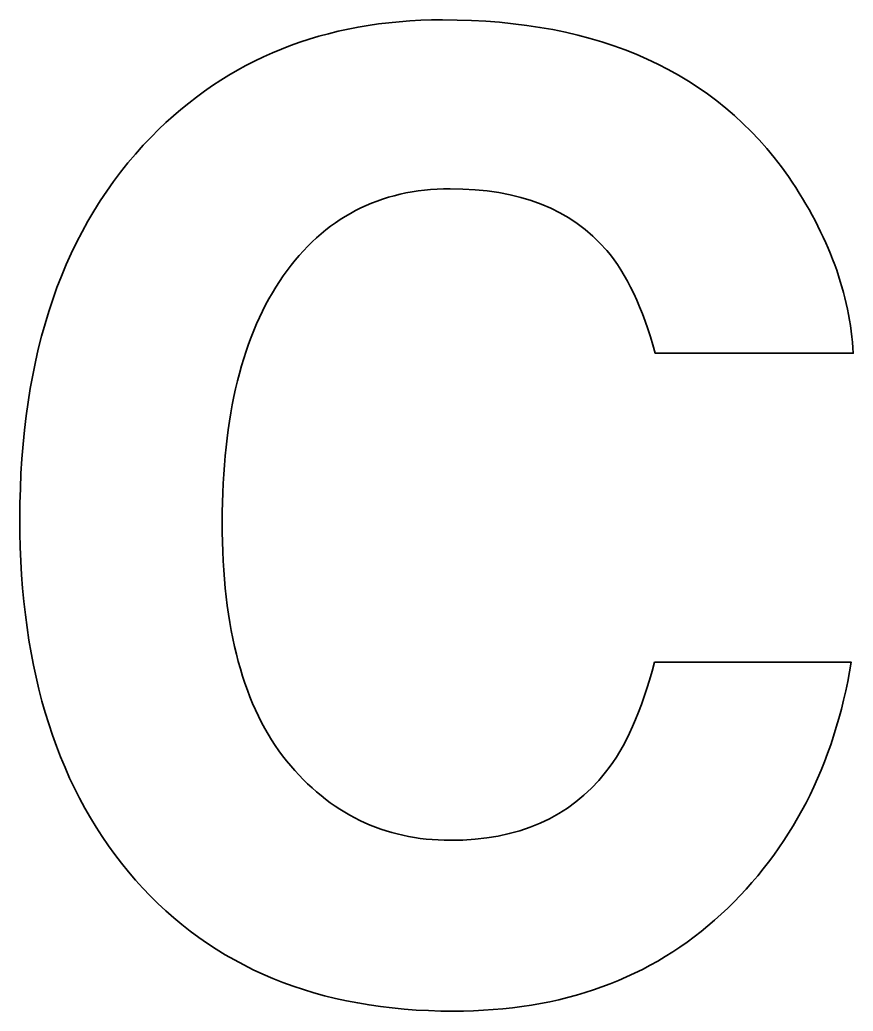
# Model space of a CAD drawing. Header units: inches. Extents: x 0 to 114, y 0 to 136.
import ezdxf

# ---------------------------------------------------------------- set-up
doc = ezdxf.new("R2010")
doc.units = ezdxf.units.IN
doc.header["$MEASUREMENT"] = 0
doc.layers.add('Layer 1', color=7, linetype='Continuous')

msp = doc.modelspace()

# ---------------------------------------------------------------- linework, layer by layer
at = {"layer": 'Layer 1', "color": 179, "lineweight": 35, "true_color": 0x231f20}
msp.add_open_spline([(18.06, 120.03), (28.53, 130.73), (41.85, 136.08), (58.02, 136.08), (79.66, 136.08), (95.48, 128.91), (105.49, 114.56), (111.01, 106.51), (113.98, 98.42), (114.39, 90.31), (114.39, 90.31), (87.22, 90.31), (87.22, 90.31), (85.5, 96.54), (83.28, 101.25), (80.57, 104.42), (75.73, 110.07), (68.56, 112.89), (59.06, 112.89), (49.38, 112.89), (41.75, 108.9), (36.16, 100.94), (30.57, 92.97), (27.78, 81.7), (27.78, 67.12), (27.78, 52.53), (30.73, 41.61), (36.62, 34.35), (42.52, 27.09), (50.01, 23.46), (59.1, 23.46), (68.41, 23.46), (75.52, 26.58), (80.41, 32.81), (83.11, 36.16), (85.35, 41.19), (87.14, 47.89), (87.14, 47.89), (114.12, 47.89), (114.12, 47.89), (111.8, 33.72), (105.85, 22.19), (96.28, 13.32), (86.71, 4.44), (74.45, 0), (59.51, 0), (41.01, 0), (26.47, 6), (15.88, 17.99), (5.29, 30.04), (0, 46.57), (0, 67.56), (0, 90.25), (6.02, 107.74), (18.06, 120.03)], degree=3, knots=[0, 0, 0, 0, 1, 1, 1, 2, 2, 2, 3, 3, 3, 4, 4, 4, 5, 5, 5, 6, 6, 6, 7, 7, 7, 8, 8, 8, 9, 9, 9, 10, 10, 10, 11, 11, 11, 12, 12, 12, 13, 13, 13, 14, 14, 14, 15, 15, 15, 16, 16, 16, 17, 17, 17, 18, 18, 18, 18], dxfattribs=at)

doc.saveas('drawing.dxf')
